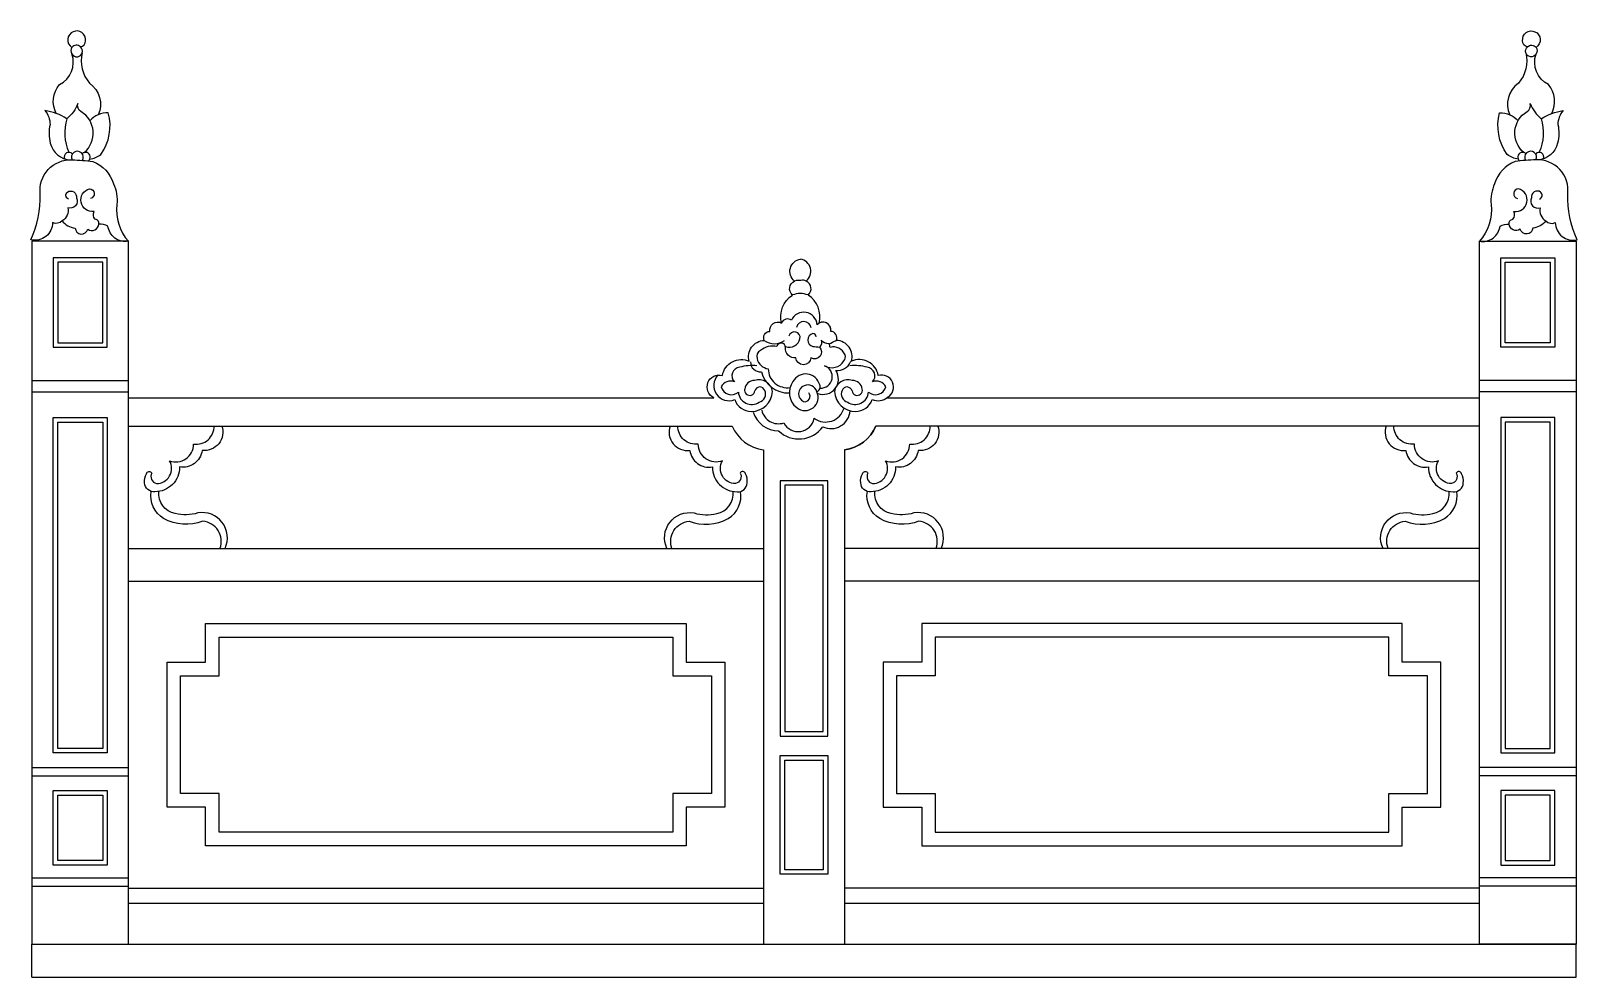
# Model space of a CAD drawing. Extents: x 188 to 2591, y 3221 to 4690.
import ezdxf

# ---------------------------------------------------------------- set-up
doc = ezdxf.new("R2010")
doc.units = 0
doc.header["$LTSCALE"] = 0.85
doc.header["$MEASUREMENT"] = 0
for name, color, linetype in [('3', 3, 'CONTINUOUS'), ('4', 4, 'CONTINUOUS'), ('7', 7, 'CONTINUOUS')]:
    doc.layers.add(name, color=color, linetype=linetype)

msp = doc.modelspace()

# ---------------------------------------------------------------- linework, layer by layer
at = {"layer": '3'}
for p, q in [((1463.4, 4177.2), (1461.8, 4176.3)), ((339.6, 3358.6), (1326.6, 3358.6)), ((2439.6, 3358.6), (1452.6, 3358.6))]:
    msp.add_line(p, q, dxfattribs=at)
for points in [[(270.9, 4501.5, 0.516645), (265.8, 4565, -0.322426), (260.8, 4577.7, -0.142697), (243.8, 4554, 0.176595), (246.8, 4501.8)], [(2508.4, 4501.5, -0.516645), (2513.5, 4565, 0.322426), (2518.5, 4577.7, 0.142697), (2535.5, 4554, -0.176595), (2532.5, 4501.8)], [(236.4, 4395.5, 0.211767), (256.7, 4384.2, 0.847257), (276.5, 4382.4, 0.579396), (293.6, 4390.3)], [(2542.9, 4395.5, -0.211767), (2522.5, 4384.2, -0.847257), (2502.8, 4382.4, -0.579396), (2485.7, 4390.3)], [(1393, 4301.8, 0.162376), (1384.5, 4302.8, 0.109086), (1374.9, 4301.8)], [(1414.5, 4135.5, 0.881415), (1421.3, 4170.3, 0.411887), (1451.6, 4177.8, 0.263684), (1453.4, 4187.2, 0.391136), (1430.1, 4198.7, 0.189275), (1428.2, 4204.4, -0.22284), (1416.5, 4209.9, -0.303597), (1413.8, 4199.3, -0.884029), (1400.5, 4182.5, -0.919272), (1377, 4182.8, -0.511227), (1361.1, 4198.7, 0.86153), (1347.5, 4200.4, 0.220055), (1322.2, 4194, 0.385586), (1316.6, 4181.3, 0.300192), (1334, 4165.4, 0.458345), (1368, 4136.5)], [(1360.9, 4200.2, 0.467034), (1383.4, 4212.3, 0.982568), (1366.3, 4216.2)], [(1408.5, 4215.1, 0.432907), (1403.5, 4220.4, 0.784439), (1403.5, 4200.1, -0.021203), (1413.8, 4199.3)], [(1409.5, 4129.9, 0.434635), (1414, 4140.5, 0.686514), (1372.5, 4145.6, 0.40985), (1378.3, 4105.2, 0.803167), (1409.5, 4129.9, 0.464328), (1389.9, 4139.2, 0.669181), (1388.9, 4114.5, 0.715249), (1397, 4128.2)], [(1310.8, 4098.1, 0.32576), (1350.2, 4069, 0.452296), (1418.7, 4075.5, 0.529229), (1461.3, 4100.4)], [(1323.9, 4101, 0.436228), (1358.2, 4081.4, 0.709647), (1405.6, 4088.6, 0.527036), (1451.9, 4104.6)], [(484.8, 4076.6, -0.553697), (454.1, 4038.7, -0.425856), (419, 4013, -0.416824), (380.8, 3974.5, -0.429618), (364.8, 3988.3, -0.152927), (367.5, 4002.5, -0.67506), (376, 4003.5, 0.502438), (383.1, 3987.3, 0.582249), (403.4, 4022.5, 0.523541), (440.9, 4048.5, 0.458859), (472.8, 4076.6, 0.458859)], [(1181.4, 4076.6, 0.553697), (1212.1, 4038.7, 0.425856), (1247.3, 4013, 0.416824), (1285.5, 3974.5, 0.429618), (1301.4, 3988.3, 0.152927), (1298.7, 4002.5, 0.67506), (1290.3, 4003.5, -0.502438), (1283.2, 3987.3, -0.582249), (1262.9, 4022.5, -0.523541), (1225.3, 4048.5, -0.458859), (1193.5, 4076.6)], [(1597.8, 4076.6, -0.553697), (1567.1, 4038.7, -0.425856), (1532, 4013, -0.416824), (1493.8, 3974.5, -0.429618), (1477.8, 3988.3, -0.152927), (1480.5, 4002.5, -0.67506), (1489, 4003.5, 0.502438), (1496.1, 3987.3, 0.582249), (1516.4, 4022.5, 0.523541), (1553.9, 4048.5, 0.458859), (1585.8, 4076.6)], [(2294.4, 4076.6, 0.553697), (2325.1, 4038.7, 0.425856), (2360.3, 4013, 0.416824), (2398.5, 3974.5, 0.429618), (2414.4, 3988.3, 0.152927), (2411.7, 4002.5, 0.67506), (2403.3, 4003.5, -0.502438), (2396.2, 3987.3, -0.582249), (2375.9, 4022.5, -0.523541), (2338.3, 4048.5, -0.458859), (2306.5, 4076.6, -0.458859)], [(481.9, 3886.6, 0.495991), (455.2, 3928.7, -0.216888), (394.3, 3933, -0.308278), (375.1, 3975, -0.308278)], [(489.7, 3886.6, 0.608708), (447.5, 3941.6, -0.140509), (412.3, 3940.7, -0.395339), (386.9, 3975, -0.395339)], [(1176.6, 3886.6, -0.608708), (1218.8, 3941.6, 0.140509), (1253.9, 3940.7, 0.395339), (1279.3, 3975)], [(1184.4, 3886.6, -0.495991), (1211.1, 3928.7, 0.216888), (1271.9, 3933, 0.308278), (1291.1, 3975)], [(1594.9, 3886.6, 0.495991), (1568.2, 3928.7, -0.216888), (1507.3, 3933, -0.308278), (1488.1, 3975)], [(1602.7, 3886.6, 0.608708), (1560.5, 3941.6, -0.140509), (1525.3, 3940.7, -0.395339), (1499.9, 3975)], [(2289.6, 3886.6, -0.608708), (2331.8, 3941.6, 0.140509), (2366.9, 3940.7, 0.395339), (2392.3, 3975, 0.395339)], [(2297.4, 3886.6, -0.495991), (2324.1, 3928.7, 0.216888), (2384.9, 3933, 0.308278), (2404.1, 3975, 0.308278)]]:
    msp.add_lwpolyline(points, format="xyb", dxfattribs=at)
for points in [[(222.6, 4338.1), (222.6, 4199.1), (306.6, 4199.1), (306.6, 4338.1)], [(229.6, 4331.1), (229.6, 4206.1), (299.6, 4206.1), (299.6, 4331.1)], [(2556.6, 4338.1), (2556.6, 4199.1), (2472.6, 4199.1), (2472.6, 4338.1)], [(2549.6, 4331.1), (2549.6, 4206.1), (2479.6, 4206.1), (2479.6, 4331.1)], [(222.6, 3568.9), (222.6, 4089.8), (306.6, 4089.8), (306.6, 3568.9)], [(2556.6, 3568.9), (2556.6, 4089.8), (2472.6, 4089.8), (2472.6, 3568.9)], [(229.6, 3575.9), (229.6, 4082.8), (299.6, 4082.8), (299.6, 3575.9)], [(2549.6, 3575.9), (2549.6, 4082.8), (2479.6, 4082.8), (2479.6, 3575.9)], [(1352.6, 3991.5), (1352.6, 3594.9), (1426.6, 3594.9), (1426.6, 3991.5)], [(1359.6, 3984.5), (1359.6, 3601.9), (1419.6, 3601.9), (1419.6, 3984.5)], [(1185.6, 3505.6), (1185.6, 3445.6), (480.6, 3445.6), (480.6, 3505.6), (420.6, 3505.6), (420.6, 3688.6), (480.6, 3688.6), (480.6, 3748.6), (1185.6, 3748.6), (1185.6, 3688.6), (1245.6, 3688.6), (1245.6, 3505.6)], [(1593.6, 3505.6), (1593.6, 3445.6), (2298.6, 3445.6), (2298.6, 3505.6), (2358.6, 3505.6), (2358.6, 3688.6), (2298.6, 3688.6), (2298.6, 3748.6), (1593.6, 3748.6), (1593.6, 3688.6), (1533.6, 3688.6), (1533.6, 3505.6)], [(1352.6, 3380.4), (1352.6, 3564.6), (1426.6, 3564.6), (1426.6, 3380.4)], [(1359.6, 3387.4), (1359.6, 3557.6), (1419.6, 3557.6), (1419.6, 3387.4)], [(222.6, 3394.5), (222.6, 3510.4), (306.6, 3510.4), (306.6, 3394.5)], [(2556.6, 3394.5), (2556.6, 3510.4), (2472.6, 3510.4), (2472.6, 3394.5)], [(229.6, 3401.5), (229.6, 3503.4), (299.6, 3503.4), (299.6, 3401.5)], [(2549.6, 3401.5), (2549.6, 3503.4), (2479.6, 3503.4), (2479.6, 3401.5)]]:
    msp.add_lwpolyline(points, close=True, dxfattribs=at)
for centre, radius, start, end in [((246.8, 4494.8), 7.05, 37.0158, 204.4974), ((260.3, 4494.2), 9.28, 328.6154, 206.378), ((272.9, 4494.4), 7.36, 306.2578, 134.2333), ((2506.4, 4494.4), 7.36, 45.7667, 233.7422), ((2519, 4494.2), 9.28, 333.622, 211.3846), ((2532.5, 4494.8), 7.05, 335.5026, 142.9842), ((1383.9, 4249.1), 33.4, 68.5225, 111.4775), ((1364.1, 4232.8), 10.2, 54.2983, 158.0799), ((1389.1, 4232.6), 20.9, 3.9526, 155.8891), ((1389.3, 4227.2), 11.7, 10.527, 166.7483), ((1419.1, 4225.8), 12.3, 349.8076, 137.8467), ((1343.6, 4230.5), 26.1, 232.9448, 307.2205), ((1387.4, 4312.9), 115.9, 290.6067, 296.9877), ((1440.8, 4185.7), 23.1, 35.6356, 42.7753), ((1290.8, 4154.7), 13.2, 95.0432, 225.6052), ((1308.2, 4108.1), 62.5, 82.4248, 107.2051), ((1321.5, 4175.9), 15, 178.6139, 276.9901), ((1365.5, 4171.4), 43.4, 193.91, 271.7983), ((1419.3, 4149.6), 23.8, 249.4432, 33.5291), ((1440.8, 4185.7), 23.1, 265.992, 335.8587), ((1469.3, 4108.1), 62.5, 72.7949, 97.5752), ((1486.7, 4154.7), 13.2, 314.3948, 84.9568), ((1273, 4139.6), 23.7, 136.5171, 292.1318), ((1275.4, 4129.8), 16.6, 68.1067, 152.3799), ((1276.9, 4142.2), 16.9, 196.0053, 309.6365), ((1305.2, 4132.3), 8.03, 167.6987, 351.5104), ((1311.8, 4132.8), 14.4, 85.6314, 175.3061), ((1319.4, 4126.8), 21.5, 9.1329, 107.6394), ((1321, 4129.2), 8.06, 18.5968, 166.1695), ((1458.1, 4126.8), 21.5, 72.3606, 170.8671), ((1456.5, 4129.2), 8.06, 13.8305, 161.4032), ((1472.3, 4132.3), 8.03, 188.4896, 12.3013), ((1465.7, 4132.8), 14.4, 4.6939, 94.3686), ((1500.6, 4142.2), 16.9, 230.3635, 343.9947), ((1502.1, 4129.8), 16.6, 27.6201, 111.8933), ((1504.5, 4139.6), 23.7, 7.396, 10.7675), ((1308, 4126.9), 27.7, 199.6668, 269.4366), ((1308.2, 4130.7), 20.6, 184.0599, 304.712), ((1307.7, 4132.2), 32.9, 270.0034, 356.4443), ((1317.2, 4126.2), 12.7, 282.4628, 26.0016), ((1469.8, 4132.2), 32.9, 183.5557, 269.9966), ((1460.3, 4126.2), 12.7, 153.9984, 257.5372), ((1469.3, 4130.7), 20.6, 235.288, 355.9401), ((1469.5, 4126.9), 27.7, 270.5634, 340.3332), ((1504.5, 4139.6), 23.7, 247.8682, 309.3179), ((1444.6, 4101.2), 62, 277.4591, 336.6639)]:
    msp.add_arc(centre, radius, start, end, dxfattribs=at)
at = {"layer": '4'}
for p, q in [((339.6, 3835.6), (1326.6, 3835.6)), ((2439.6, 3835.6), (1452.6, 3835.6)), ((189.6, 3220.6), (189.6, 3271.6)), ((339.6, 3271.6), (2589.6, 3271.6)), ((2589.6, 3220.6), (2589.6, 3271.6)), ((189.6, 3220.6), (2589.6, 3220.6))]:
    msp.add_line(p, q, dxfattribs=at)
for points in [[(339.6, 3271.6), (339.6, 4363.6), (189.6, 4363.6), (189.6, 3271.6)], [(2439.6, 3271.6), (2439.6, 4363.6), (2589.6, 4363.6), (2589.6, 3271.6)]]:
    msp.add_lwpolyline(points, close=True, dxfattribs=at)
for points in [[(339.6, 4076.6), (1277.8, 4076.6, 0.264234), (1326.6, 4039.7), (1326.6, 3271.6)], [(2439.6, 4076.6), (1501.5, 4076.6, -0.264234), (1452.6, 4039.7), (1452.6, 3271.6)]]:
    msp.add_lwpolyline(points, format="xyb", dxfattribs=at)
at = {"layer": '7'}
for p, q in [((189.6, 4147.6), (339.6, 4147.6)), ((2589.6, 4147.6), (2439.6, 4147.6)), ((189.6, 4129.6), (339.6, 4129.6)), ((339.6, 4120.6), (1249.5, 4120.6)), ((1518.7, 4120.6), (2439.6, 4120.6)), ((2589.6, 4129.6), (2439.6, 4129.6)), ((339.6, 3886.6), (1326.6, 3886.6)), ((2439.6, 3886.6), (1452.6, 3886.6)), ((189.6, 3546.1), (339.6, 3546.1)), ((189.6, 3533.1), (339.6, 3533.1)), ((2589.6, 3546.1), (2439.6, 3546.1)), ((2589.6, 3533.1), (2439.6, 3533.1)), ((189.6, 3374.8), (339.6, 3374.8)), ((2589.6, 3374.8), (2439.6, 3374.8)), ((189.6, 3361.8), (339.6, 3361.8)), ((2589.6, 3361.8), (2439.6, 3361.8)), ((339.6, 3335.6), (1326.6, 3335.6)), ((1452.6, 3335.6), (2439.6, 3335.6))]:
    msp.add_line(p, q, dxfattribs=at)
for points in [[(265.1, 4665.5, 0.352504), (272.7, 4675.2, 0.581316), (253.6, 4689.2, 0.606376), (251.7, 4664.8)], [(2514.1, 4665.5, -0.352504), (2506.6, 4675.2, -0.581316), (2525.7, 4689.2, -0.606376), (2527.5, 4664.8)], [(227.4, 4562.2, -0.302955), (232.3, 4607, 0.384442), (251.6, 4654.7, 0.384442)], [(267.7, 4656.4, 0.24198), (279.1, 4609.2, -0.358867), (292.7, 4560.1)], [(2511.5, 4656.4, -0.24198), (2500.1, 4609.2, 0.358867), (2486.6, 4560.1)], [(2551.8, 4562.2, 0.302955), (2547, 4607, -0.384442), (2527.6, 4654.7, -0.384442)], [(243.8, 4554, 0.106927), (209.7, 4566.7, -0.179164), (217.8, 4545.1, 0.119574), (218.2, 4516, 0.332246), (249.3, 4490.1, 0.332246)], [(2535.5, 4554, -0.106927), (2569.6, 4566.7, 0.179164), (2561.4, 4545.1, -0.119574), (2561, 4516, -0.332246), (2530, 4490.1, -0.332246)], [(279.5, 4491.2, 0.125784), (296.6, 4498.3, 0.227191), (308.3, 4563.2, 0.214279), (279.6, 4550.9)], [(2499.8, 4491.2, -0.125784), (2482.6, 4498.3, -0.227191), (2470.9, 4563.2, -0.214279), (2499.6, 4550.9)], [(246.5, 4429.2, -0.590201), (244.8, 4440, -0.674724), (258.7, 4431.3, -0.693294), (245.2, 4415.7, -0.354297), (236.4, 4395.5, -0.358521), (221.8, 4392.8, -0.482257), (188, 4366.1, 0.116603), (202.6, 4437, -0.46963), (252, 4490, -0.032017), (284.4, 4487.6, -0.22123), (316.4, 4453, -0.128438), (321.6, 4421, 0.212614), (339.6, 4363.6, -0.423635), (307.6, 4387.3, 0.12574), (293.6, 4390.3, 0.426596), (287.9, 4397.8, -0.314362), (286.1, 4410, -0.948839), (279.1, 4445.1, -0.910798), (280.4, 4430.2)], [(2532.7, 4429.2, 0.590201), (2534.4, 4440, 0.674724), (2520.5, 4431.3, 0.693294), (2534.1, 4415.7, 0.354297), (2542.9, 4395.5, 0.358521), (2557.4, 4392.8, 0.482257), (2591.2, 4366.1, -0.116603), (2576.7, 4437, 0.46963), (2527.3, 4490, 0.032017), (2494.9, 4487.6, 0.22123), (2462.9, 4453, 0.128438), (2457.6, 4421, -0.212614), (2439.6, 4363.6, 0.423635), (2471.6, 4387.3, -0.12574), (2485.7, 4390.3, -0.426596), (2491.4, 4397.8, 0.314362), (2493.1, 4410, 0.948839), (2500.2, 4445.1, 0.910798), (2498.8, 4430.2)], [(1249.5, 4120.6, -0.916725), (1262.9, 4155.2, -0.495034), (1304.5, 4177.2, -0.486656), (1327.8, 4209.6, -0.530828), (1336.6, 4223.6, -0.626692), (1354.6, 4236.6, -0.313497), (1371.7, 4280.1, -0.544874), (1374.9, 4301.8, -0.65184), (1384.2, 4336, -17.626184)], [(1519.5, 4121.2, 0.884497), (1504.9, 4155.2, 0.495034), (1463.4, 4177.2, 0.486656), (1440, 4209.6, 0.530828), (1431.2, 4223.6, 0.626692), (1413.3, 4236.6, 0.313497), (1396.1, 4280.1, 0.544874), (1393, 4301.8, 0.640483), (1384.2, 4336)]]:
    msp.add_lwpolyline(points, format="xyb", dxfattribs=at)
for points in [[(260.7, 4650.2, 0.63251), (265.1, 4665.5, 0.474131), (251.7, 4664.8, 0.624653)], [(2518.6, 4650.2, -0.63251), (2514.1, 4665.5, -0.474131), (2527.5, 4664.8, -0.624653)]]:
    msp.add_lwpolyline(points, format="xyb", close=True, dxfattribs=at)
for points in [[(1206.6, 3484.6), (1206.6, 3424.6), (459.6, 3424.6), (459.6, 3484.6), (399.6, 3484.6), (399.6, 3709.6), (459.6, 3709.6), (459.6, 3769.6), (1206.6, 3769.6), (1206.6, 3709.6), (1266.6, 3709.6), (1266.6, 3484.6)], [(1572.6, 3484.6), (1572.6, 3424.6), (2319.6, 3424.6), (2319.6, 3484.6), (2379.6, 3484.6), (2379.6, 3709.6), (2319.6, 3709.6), (2319.6, 3769.6), (1572.6, 3769.6), (1572.6, 3709.6), (1512.6, 3709.6), (1512.6, 3484.6)]]:
    msp.add_lwpolyline(points, close=True, dxfattribs=at)

doc.saveas('drawing.dxf')
